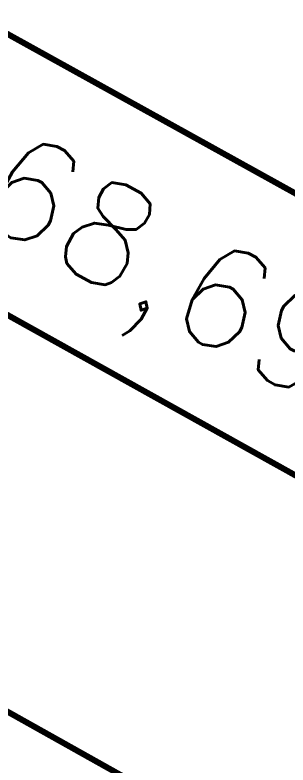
# Model space of a CAD drawing. Header units: inches. Extents: x 350994 to 353538, y 1581369 to 1583842.
# Drawn here: x 351632.57 to 351637.11, y 1583607.09 to 1583619.56 of the extents above; entities that cross this region are included whole.
import ezdxf
from ezdxf.enums import TextEntityAlignment as Align

# ---------------------------------------------------------------- set-up
doc = ezdxf.new("R2010")
doc.units = ezdxf.units.IN
doc.header["$MEASUREMENT"] = 0
doc.linetypes.add('1', pattern=[0])
for name, color, linetype in [('BOUNDARY', 5, 'Continuous'), ('BULDING', 5, '1'), ("ROAD'S", 1, '1')]:
    doc.layers.add(name, color=color, linetype=linetype)
doc.styles.add('ROMANS', font='ROMANS.shx')

msp = doc.modelspace()

# ---------------------------------------------------------------- linework, layer by layer
at = {"layer": 'BOUNDARY', "lineweight": 5, "const_width": 0.1, "elevation": 90.66}
msp.add_lwpolyline([(351613.068, 1583629.992), (351645.604, 1583611.957), (351643.64, 1583608.335), (351611.109, 1583626.47), (351613.062, 1583629.995)], dxfattribs=at)
at = {"layer": "ROAD'S", "lineweight": 5, "const_width": 0.1}
msp.add_lwpolyline([(351690.565, 1583577.209), (351686.872, 1583577.92), (351641.894, 1583602.678), (351604.263, 1583623.777), (351567.04, 1583644.144), (351504.034, 1583680.187), (351511.059, 1583699.81), (351514.062, 1583701.352), (351516.836, 1583701.421), (351523.164, 1583698.197), (351585.911, 1583663.826)], dxfattribs=at)

# ---------------------------------------------------------------- texts
at = {"layer": 'BULDING', "color": 0, "linetype": 'Continuous', "lineweight": 9, "style": 'ROMANS'}
msp.add_text('D15 -65,66,67,68,69', height=1.7, rotation=330.8623, dxfattribs=at).set_placement((351627.034, 1583619.882, 90.66), align=Align.MIDDLE_CENTER)

doc.saveas('drawing.dxf')
